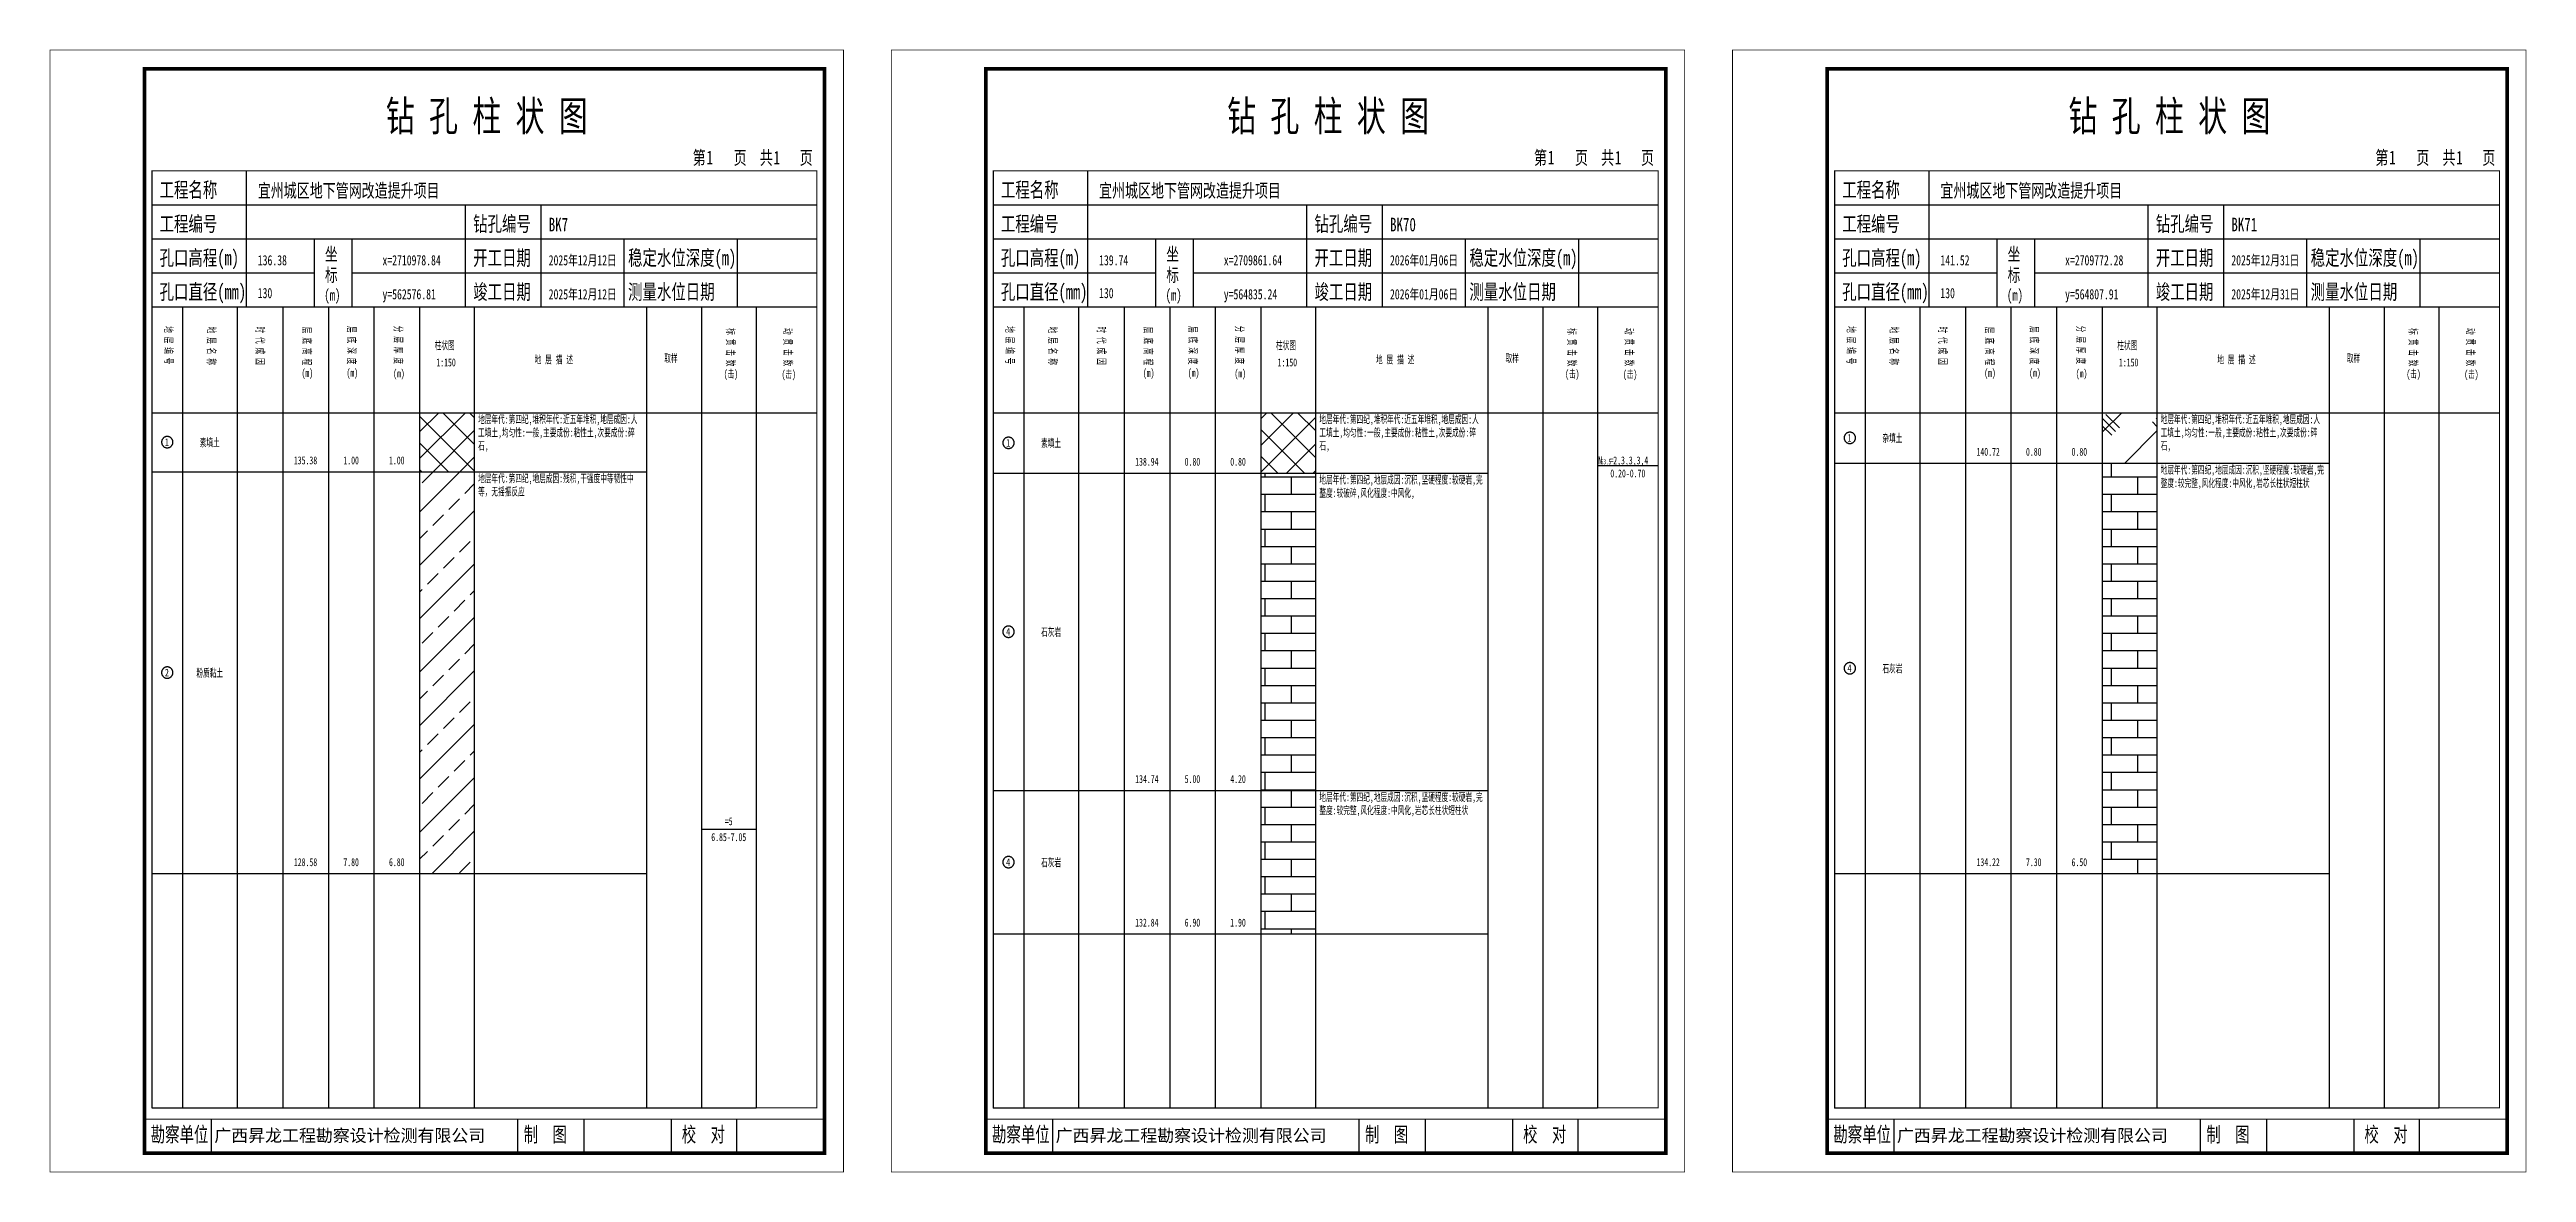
# Model space of a CAD drawing. Header units: millimetres. Extents: x 0 to 2711117, y 0 to 567555.
# Drawn here: x 18928 to 19584, y 0 to 297 of the extents above; entities that cross this region are included whole.
import ezdxf
from ezdxf.enums import TextEntityAlignment as Align

# ---------------------------------------------------------------- set-up
doc = ezdxf.new("R2010")
doc.units = ezdxf.units.MM
doc.layers.add('GICAD_POU_TEXTS', color=7, linetype='Continuous')
doc.layers.add('勘察点图例', color=7, linetype='Continuous')
doc.styles.add('HEAD_FONT', font='simfang.ttf', dxfattribs={"width": 0.6})
doc.styles.add('HEAD_FONT2', font='simfang.ttf', dxfattribs={"width": 0.6})
doc.styles.add('HT', font='simhei.ttf')
doc.styles.add('LZ_FONT', font='simfang.ttf', dxfattribs={"width": 0.7, "height": 8})
doc.styles.add('成果图图块', font='simfang.ttf', dxfattribs={"height": 2.5})
doc.styles.add('成果图表体', font='simfang.ttf', dxfattribs={"width": 0.6, "height": 2.1})
pattern_1 = [(45, (0, 0), (-3.5355339, 3.5355339), []), (135, (0, 0), (-3.5355339, -3.5355339), [])]
pattern_2 = [(0, (0, 0), (0, 4.6), []), (90, (0, 0), (-7, 4.6), [4.6, -4.6])]

# ---------------------------------------------------------------- blocks, each defined once
blk = doc.blocks.new('BK7')
for p, q in [((52, 229), (52, 265)), ((27, 256), (203, 256)), ((110, 229), (110, 256)), ((130, 229), (130, 256)), ((27, 247), (203, 247)), ((70, 229), (70, 247)), ((80, 229), (80, 247)), ((152, 229), (152, 247)), ((182, 229), (182, 247)), ((27, 238), (70, 238)), ((80, 238), (203, 238)), ((27, 229), (35.05, 229)), ((35.05, 229), (35.05, 17)), ((35.05, 229), (49.53, 229)), ((49.53, 229), (49.53, 17)), ((49.53, 229), (61.6, 229)), ((61.6, 229), (61.6, 17)), ((61.6, 229), (73.68, 229)), ((73.68, 229), (73.68, 17)), ((73.68, 229), (85.75, 229)), ((85.75, 229), (85.75, 17)), ((85.75, 229), (97.82, 229)), ((97.82, 229), (97.82, 17)), ((97.82, 229), (112.3, 229)), ((112.3, 229), (112.3, 17)), ((112.3, 229), (157.93, 229)), ((157.93, 229), (157.93, 17)), ((157.93, 229), (172.42, 229)), ((172.42, 229), (172.42, 17)), ((172.42, 229), (186.9, 229)), ((186.9, 229), (186.9, 17)), ((186.9, 229), (203, 229)), ((27, 201), (203, 201)), ((27, 17), (35.05, 17)), ((35.05, 17), (49.53, 17)), ((42.74, 4.95), (42.74, 13.95)), ((42.74, 4.95), (42.74, 13.95)), ((49.53, 17), (61.6, 17)), ((61.6, 17), (73.68, 17)), ((73.68, 17), (85.75, 17)), ((85.75, 17), (97.82, 17)), ((97.82, 17), (112.3, 17)), ((112.3, 17), (157.93, 17)), ((123.83, 4.95), (123.83, 13.95)), ((141.38, 4.95), (141.38, 13.95)), ((157.93, 17), (172.42, 17)), ((164.48, 4.95), (164.48, 13.95)), ((172.42, 17), (186.9, 17)), ((181.84, 4.95), (181.84, 13.95)), ((181.84, 4.95), (181.84, 13.95))]:
    blk.add_line(p, q)
for points, const_width in [([(0, 0), (210, 0), (210, 297), (0, 297)], 0.25), ([(25, 5), (205, 5), (205, 292), (25, 292)], 1), ([(27, 265), (203, 265), (203, 17), (27, 17)], 0.3)]:
    blk.add_lwpolyline(points, close=True, dxfattribs=dict(const_width=const_width))
at = {"const_width": 0.3}
for points in [[(27, 229), (203, 229)], [(25, 14), (205, 14)]]:
    blk.add_lwpolyline(points, dxfattribs=at)
at = {"style": 'LZ_FONT', "width": 0.7}
for s, height, p in [('钻 孔 柱 状 图', 8, (88.9, 275.54)), ('第', 3.6, (170.12, 266.7)), ('1', 3.6, (173.78, 266.75)), ('页', 3.6, (180.96, 266.7)), ('共', 3.6, (187.88, 266.7)), ('1', 3.6, (191.54, 266.7)), ('页', 3.6, (198.44, 266.7)), ('工程名称', 4, (29, 258)), ('宜州城区地下管网改造提升项目', 3.6, (55, 258)), ('工程编号', 4, (29, 249)), ('钻孔编号', 4, (112, 249)), ('BK7', 3.6, (132, 249)), ('孔口高程(m)', 4, (29, 240)), ('136.38', 2.7, (55, 240)), ('坐', 3.5, (72.79, 241.24)), ('x=2710978.84', 2.7, (88, 240)), ('开工日期', 4, (112, 240)), ('2025年12月12日', 2.7, (132, 240)), ('稳定水位深度(m)', 4, (153, 240)), ('标', 3.5, (72.79, 235.7)), ('孔口直径(mm)', 4, (29, 231)), ('130', 2.7, (54.98, 231.31)), ('(m) ', 3, (72.59, 230.65)), ('y=562576.81', 2.7, (88, 231)), ('竣工日期', 4, (112, 231)), ('2025年12月12日', 2.7, (132, 231)), ('测量水位日期', 4, (153, 231)), ('勘察单位', 4, (26.65, 7.95)), ('制  图', 4, (125.4, 7.95)), ('校  对', 4, (167.22, 7.95))]:
    blk.add_text(s, height=height, dxfattribs=at).set_placement(p)
at = {"style": 'HT'}
blk.add_text('广西昇龙工程勘察设计检测有限公司', height=3.2865, dxfattribs=at).set_placement((43.48, 8.02))
at = {"char_height": 2.1, "width": 22.806, "attachment_point": 1, "rotation": 270, "style": 'HEAD_FONT'}
for s, insert in [('地 层 编 号', (32.46, 223.92)), ('地 层 名 称', (43.79, 223.76)), ('时 代 成 因', (56.67, 223.83)), ('层 底 高 程', (69.07, 223.71)), ('层 底 深 度', (80.9, 223.91)), ('分 层 厚 度', (93.26, 224.01)), ('标 贯 击 数', (181.21, 223.37)), ('动 贯 击 数', (196.38, 223.43))]:
    blk.add_mtext(s, dxfattribs=dict(at, insert=insert))
at = {"char_height": 2.1, "attachment_point": 1}
for s, insert, width, style in [('柱状图', (101.82, 219.87), 7.855, 'HEAD_FONT2'), ('地 层 描 述', (128.29, 216.11), 22.0781, 'HEAD_FONT2'), ('取样', (162.58, 216.44), 7.855, 'HEAD_FONT2'), ('(m)', (66.58, 212.56), 4.7944, 'HEAD_FONT'), ('(m)', (78.47, 212.61), 4.7944, 'HEAD_FONT'), ('(m)', (90.81, 212.43), 4.7944, 'HEAD_FONT'), ('1:150', (102.26, 215.36), 6.9223, 'HEAD_FONT2'), ('(击)', (178.33, 212.31), 7.855, 'HEAD_FONT2'), ('(击)', (193.64, 212.22), 7.855, 'HEAD_FONT2')]:
    blk.add_mtext(s, dxfattribs=dict(at, insert=insert, width=width, style=style))
blk = doc.blocks.new('BK7_0')
at = {"color": 7}
blk.add_polyline3d([(-1.5, 0.02, 0), (-1.5, -0.06, 0), (-1.49, -0.13, 0), (-1.48, -0.2, 0), (-1.47, -0.28, 0), (-1.46, -0.35, 0), (-1.44, -0.42, 0), (-1.41, -0.49, 0), (-1.39, -0.56, 0), (-1.36, -0.63, 0), (-1.32, -0.69, 0), (-1.29, -0.76, 0), (-1.25, -0.82, 0), (-1.2, -0.88, 0), (-1.16, -0.94, 0), (-1.11, -0.99, 0), (-1.06, -1.04, 0), (-1.01, -1.1, 0), (-0.95, -1.14, 0), (-0.89, -1.19, 0), (-0.83, -1.23, 0), (-0.77, -1.27, 0), (-0.71, -1.31, 0), (-0.64, -1.34, 0), (-0.57, -1.37, 0), (-0.51, -1.4, 0), (-0.44, -1.42, 0), (-0.36, -1.44, 0), (-0.29, -1.46, 0), (-0.22, -1.47, 0), (-0.15, -1.48, 0), (-0.07, -1.48, 0), (0, -1.48, 0), (0.07, -1.48, 0), (0.15, -1.48, 0), (0.22, -1.47, 0), (0.29, -1.46, 0), (0.36, -1.44, 0), (0.44, -1.42, 0), (0.51, -1.4, 0), (0.57, -1.37, 0), (0.64, -1.34, 0), (0.71, -1.31, 0), (0.77, -1.27, 0), (0.83, -1.23, 0), (0.89, -1.19, 0), (0.95, -1.14, 0), (1.01, -1.1, 0), (1.06, -1.04, 0), (1.11, -0.99, 0), (1.16, -0.94, 0), (1.2, -0.88, 0), (1.25, -0.82, 0), (1.29, -0.76, 0), (1.32, -0.69, 0), (1.36, -0.63, 0), (1.39, -0.56, 0), (1.41, -0.49, 0), (1.44, -0.42, 0), (1.46, -0.35, 0), (1.47, -0.28, 0), (1.48, -0.2, 0), (1.49, -0.13, 0), (1.5, -0.06, 0), (1.5, 0.02, 0), (1.5, 0.09, 0), (1.49, 0.16, 0), (1.48, 0.24, 0), (1.47, 0.31, 0), (1.46, 0.38, 0), (1.44, 0.45, 0), (1.41, 0.52, 0), (1.39, 0.59, 0), (1.36, 0.66, 0), (1.32, 0.72, 0), (1.29, 0.79, 0), (1.25, 0.85, 0), (1.2, 0.91, 0), (1.16, 0.97, 0), (1.11, 1.02, 0), (1.06, 1.08, 0), (1.01, 1.13, 0), (0.95, 1.18, 0), (0.89, 1.22, 0), (0.83, 1.26, 0), (0.77, 1.3, 0), (0.71, 1.34, 0), (0.64, 1.37, 0), (0.57, 1.4, 0), (0.51, 1.43, 0), (0.44, 1.45, 0), (0.36, 1.47, 0), (0.29, 1.49, 0), (0.22, 1.5, 0), (0.15, 1.51, 0), (0.07, 1.51, 0), (0, 1.52, 0), (-0.07, 1.51, 0), (-0.15, 1.51, 0), (-0.22, 1.5, 0), (-0.29, 1.49, 0), (-0.36, 1.47, 0), (-0.44, 1.45, 0), (-0.51, 1.43, 0), (-0.57, 1.4, 0), (-0.64, 1.37, 0), (-0.71, 1.34, 0), (-0.77, 1.3, 0), (-0.83, 1.26, 0), (-0.89, 1.22, 0), (-0.95, 1.18, 0), (-1.01, 1.13, 0), (-1.06, 1.08, 0), (-1.11, 1.02, 0), (-1.16, 0.97, 0), (-1.2, 0.91, 0), (-1.25, 0.85, 0), (-1.29, 0.79, 0), (-1.32, 0.72, 0), (-1.36, 0.66, 0), (-1.39, 0.59, 0), (-1.41, 0.52, 0), (-1.44, 0.45, 0), (-1.46, 0.38, 0), (-1.47, 0.31, 0), (-1.48, 0.24, 0), (-1.49, 0.16, 0), (-1.5, 0.09, 0), (-1.5, 0.02, 0)], dxfattribs=at)
at = {"layer": 'GICAD_POU_TEXTS', "color": 7, "style": '成果图图块', "width": 0.7}
blk.add_text('1', height=2, dxfattribs=at).set_placement((-0.09, -0.99), align=Align.CENTER)
blk = doc.blocks.new('BK7_1')
at = {"color": 7}
blk.add_polyline3d([(-1.5, 0.02, 0), (-1.5, -0.06, 0), (-1.49, -0.13, 0), (-1.48, -0.2, 0), (-1.47, -0.28, 0), (-1.46, -0.35, 0), (-1.44, -0.42, 0), (-1.41, -0.49, 0), (-1.39, -0.56, 0), (-1.36, -0.63, 0), (-1.32, -0.69, 0), (-1.29, -0.76, 0), (-1.25, -0.82, 0), (-1.2, -0.88, 0), (-1.16, -0.94, 0), (-1.11, -0.99, 0), (-1.06, -1.04, 0), (-1.01, -1.1, 0), (-0.95, -1.14, 0), (-0.89, -1.19, 0), (-0.83, -1.23, 0), (-0.77, -1.27, 0), (-0.71, -1.31, 0), (-0.64, -1.34, 0), (-0.57, -1.37, 0), (-0.51, -1.4, 0), (-0.44, -1.42, 0), (-0.36, -1.44, 0), (-0.29, -1.46, 0), (-0.22, -1.47, 0), (-0.15, -1.48, 0), (-0.07, -1.48, 0), (0, -1.48, 0), (0.07, -1.48, 0), (0.15, -1.48, 0), (0.22, -1.47, 0), (0.29, -1.46, 0), (0.36, -1.44, 0), (0.44, -1.42, 0), (0.51, -1.4, 0), (0.57, -1.37, 0), (0.64, -1.34, 0), (0.71, -1.31, 0), (0.77, -1.27, 0), (0.83, -1.23, 0), (0.89, -1.19, 0), (0.95, -1.14, 0), (1.01, -1.1, 0), (1.06, -1.04, 0), (1.11, -0.99, 0), (1.16, -0.94, 0), (1.2, -0.88, 0), (1.25, -0.82, 0), (1.29, -0.76, 0), (1.32, -0.69, 0), (1.36, -0.63, 0), (1.39, -0.56, 0), (1.41, -0.49, 0), (1.44, -0.42, 0), (1.46, -0.35, 0), (1.47, -0.28, 0), (1.48, -0.2, 0), (1.49, -0.13, 0), (1.5, -0.06, 0), (1.5, 0.02, 0), (1.5, 0.09, 0), (1.49, 0.16, 0), (1.48, 0.24, 0), (1.47, 0.31, 0), (1.46, 0.38, 0), (1.44, 0.45, 0), (1.41, 0.52, 0), (1.39, 0.59, 0), (1.36, 0.66, 0), (1.32, 0.72, 0), (1.29, 0.79, 0), (1.25, 0.85, 0), (1.2, 0.91, 0), (1.16, 0.97, 0), (1.11, 1.02, 0), (1.06, 1.08, 0), (1.01, 1.13, 0), (0.95, 1.18, 0), (0.89, 1.22, 0), (0.83, 1.26, 0), (0.77, 1.3, 0), (0.71, 1.34, 0), (0.64, 1.37, 0), (0.57, 1.4, 0), (0.51, 1.43, 0), (0.44, 1.45, 0), (0.36, 1.47, 0), (0.29, 1.49, 0), (0.22, 1.5, 0), (0.15, 1.51, 0), (0.07, 1.51, 0), (0, 1.52, 0), (-0.07, 1.51, 0), (-0.15, 1.51, 0), (-0.22, 1.5, 0), (-0.29, 1.49, 0), (-0.36, 1.47, 0), (-0.44, 1.45, 0), (-0.51, 1.43, 0), (-0.57, 1.4, 0), (-0.64, 1.37, 0), (-0.71, 1.34, 0), (-0.77, 1.3, 0), (-0.83, 1.26, 0), (-0.89, 1.22, 0), (-0.95, 1.18, 0), (-1.01, 1.13, 0), (-1.06, 1.08, 0), (-1.11, 1.02, 0), (-1.16, 0.97, 0), (-1.2, 0.91, 0), (-1.25, 0.85, 0), (-1.29, 0.79, 0), (-1.32, 0.72, 0), (-1.36, 0.66, 0), (-1.39, 0.59, 0), (-1.41, 0.52, 0), (-1.44, 0.45, 0), (-1.46, 0.38, 0), (-1.47, 0.31, 0), (-1.48, 0.24, 0), (-1.49, 0.16, 0), (-1.5, 0.09, 0), (-1.5, 0.02, 0)], dxfattribs=at)
at = {"layer": 'GICAD_POU_TEXTS', "color": 7, "style": '成果图图块', "width": 0.7}
blk.add_text('2', height=2, dxfattribs=at).set_placement((-0.09, -0.99), align=Align.CENTER)
blk = doc.blocks.new('BK70')
for p, q in [((52, 229), (52, 265)), ((27, 256), (203, 256)), ((110, 229), (110, 256)), ((130, 229), (130, 256)), ((27, 247), (203, 247)), ((70, 229), (70, 247)), ((80, 229), (80, 247)), ((152, 229), (152, 247)), ((182, 229), (182, 247)), ((27, 238), (70, 238)), ((80, 238), (203, 238)), ((27, 229), (35.05, 229)), ((35.05, 229), (35.05, 17)), ((35.05, 229), (49.53, 229)), ((49.53, 229), (49.53, 17)), ((49.53, 229), (61.6, 229)), ((61.6, 229), (61.6, 17)), ((61.6, 229), (73.68, 229)), ((73.68, 229), (73.68, 17)), ((73.68, 229), (85.75, 229)), ((85.75, 229), (85.75, 17)), ((85.75, 229), (97.82, 229)), ((97.82, 229), (97.82, 17)), ((97.82, 229), (112.3, 229)), ((112.3, 229), (112.3, 17)), ((112.3, 229), (157.93, 229)), ((157.93, 229), (157.93, 17)), ((157.93, 229), (172.42, 229)), ((172.42, 229), (172.42, 17)), ((172.42, 229), (186.9, 229)), ((186.9, 229), (186.9, 17)), ((186.9, 229), (203, 229)), ((27, 201), (203, 201)), ((27, 17), (35.05, 17)), ((35.05, 17), (49.53, 17)), ((42.74, 4.95), (42.74, 13.95)), ((42.74, 4.95), (42.74, 13.95)), ((49.53, 17), (61.6, 17)), ((61.6, 17), (73.68, 17)), ((73.68, 17), (85.75, 17)), ((85.75, 17), (97.82, 17)), ((97.82, 17), (112.3, 17)), ((112.3, 17), (157.93, 17)), ((123.83, 4.95), (123.83, 13.95)), ((141.38, 4.95), (141.38, 13.95)), ((157.93, 17), (172.42, 17)), ((164.48, 4.95), (164.48, 13.95)), ((172.42, 17), (186.9, 17)), ((181.84, 4.95), (181.84, 13.95)), ((181.84, 4.95), (181.84, 13.95))]:
    blk.add_line(p, q)
for points, const_width in [([(0, 0), (210, 0), (210, 297), (0, 297)], 0.25), ([(25, 5), (205, 5), (205, 292), (25, 292)], 1), ([(27, 265), (203, 265), (203, 17), (27, 17)], 0.3)]:
    blk.add_lwpolyline(points, close=True, dxfattribs=dict(const_width=const_width))
at = {"const_width": 0.3}
for points in [[(27, 229), (203, 229)], [(25, 14), (205, 14)]]:
    blk.add_lwpolyline(points, dxfattribs=at)
at = {"style": 'LZ_FONT', "width": 0.7}
for s, height, p in [('钻 孔 柱 状 图', 8, (88.9, 275.54)), ('第', 3.6, (170.12, 266.7)), ('1', 3.6, (173.78, 266.75)), ('页', 3.6, (180.96, 266.7)), ('共', 3.6, (187.88, 266.7)), ('1', 3.6, (191.54, 266.7)), ('页', 3.6, (198.44, 266.7)), ('工程名称', 4, (29, 258)), ('宜州城区地下管网改造提升项目', 3.6, (55, 258)), ('工程编号', 4, (29, 249)), ('钻孔编号', 4, (112, 249)), ('BK70', 3.6, (132, 249)), ('孔口高程(m)', 4, (29, 240)), ('139.74', 2.7, (55, 240)), ('坐', 3.5, (72.79, 241.24)), ('x=2709861.64', 2.7, (88, 240)), ('开工日期', 4, (112, 240)), ('2026年01月06日', 2.7, (132, 240)), ('稳定水位深度(m)', 4, (153, 240)), ('标', 3.5, (72.79, 235.7)), ('孔口直径(mm)', 4, (29, 231)), ('130', 2.7, (54.98, 231.31)), ('(m) ', 3, (72.59, 230.65)), ('y=564835.24', 2.7, (88, 231)), ('竣工日期', 4, (112, 231)), ('2026年01月06日', 2.7, (132, 231)), ('测量水位日期', 4, (153, 231)), ('勘察单位', 4, (26.65, 7.95)), ('制  图', 4, (125.4, 7.95)), ('校  对', 4, (167.22, 7.95))]:
    blk.add_text(s, height=height, dxfattribs=at).set_placement(p)
at = {"style": 'HT'}
blk.add_text('广西昇龙工程勘察设计检测有限公司', height=3.2865, dxfattribs=at).set_placement((43.48, 8.02))
at = {"char_height": 2.1, "width": 22.806, "attachment_point": 1, "rotation": 270, "style": 'HEAD_FONT'}
for s, insert in [('地 层 编 号', (32.46, 223.92)), ('地 层 名 称', (43.79, 223.76)), ('时 代 成 因', (56.67, 223.83)), ('层 底 高 程', (69.07, 223.71)), ('层 底 深 度', (80.9, 223.91)), ('分 层 厚 度', (93.26, 224.01)), ('标 贯 击 数', (181.21, 223.37)), ('动 贯 击 数', (196.38, 223.43))]:
    blk.add_mtext(s, dxfattribs=dict(at, insert=insert))
at = {"char_height": 2.1, "attachment_point": 1}
for s, insert, width, style in [('柱状图', (101.82, 219.87), 7.855, 'HEAD_FONT2'), ('地 层 描 述', (128.29, 216.11), 22.0781, 'HEAD_FONT2'), ('取样', (162.58, 216.44), 7.855, 'HEAD_FONT2'), ('(m)', (66.58, 212.56), 4.7944, 'HEAD_FONT'), ('(m)', (78.47, 212.61), 4.7944, 'HEAD_FONT'), ('(m)', (90.81, 212.43), 4.7944, 'HEAD_FONT'), ('1:150', (102.26, 215.36), 6.9223, 'HEAD_FONT2'), ('(击)', (178.33, 212.31), 7.855, 'HEAD_FONT2'), ('(击)', (193.64, 212.22), 7.855, 'HEAD_FONT2')]:
    blk.add_mtext(s, dxfattribs=dict(at, insert=insert, width=width, style=style))
blk = doc.blocks.new('BK70_0')
at = {"color": 7}
blk.add_polyline3d([(-1.5, 0.02, 0), (-1.5, -0.06, 0), (-1.49, -0.13, 0), (-1.48, -0.2, 0), (-1.47, -0.28, 0), (-1.46, -0.35, 0), (-1.44, -0.42, 0), (-1.41, -0.49, 0), (-1.39, -0.56, 0), (-1.36, -0.63, 0), (-1.32, -0.69, 0), (-1.29, -0.76, 0), (-1.25, -0.82, 0), (-1.2, -0.88, 0), (-1.16, -0.94, 0), (-1.11, -0.99, 0), (-1.06, -1.04, 0), (-1.01, -1.1, 0), (-0.95, -1.14, 0), (-0.89, -1.19, 0), (-0.83, -1.23, 0), (-0.77, -1.27, 0), (-0.71, -1.31, 0), (-0.64, -1.34, 0), (-0.57, -1.37, 0), (-0.51, -1.4, 0), (-0.44, -1.42, 0), (-0.36, -1.44, 0), (-0.29, -1.46, 0), (-0.22, -1.47, 0), (-0.15, -1.48, 0), (-0.07, -1.48, 0), (0, -1.48, 0), (0.07, -1.48, 0), (0.15, -1.48, 0), (0.22, -1.47, 0), (0.29, -1.46, 0), (0.36, -1.44, 0), (0.44, -1.42, 0), (0.51, -1.4, 0), (0.57, -1.37, 0), (0.64, -1.34, 0), (0.71, -1.31, 0), (0.77, -1.27, 0), (0.83, -1.23, 0), (0.89, -1.19, 0), (0.95, -1.14, 0), (1.01, -1.1, 0), (1.06, -1.04, 0), (1.11, -0.99, 0), (1.16, -0.94, 0), (1.2, -0.88, 0), (1.25, -0.82, 0), (1.29, -0.76, 0), (1.32, -0.69, 0), (1.36, -0.63, 0), (1.39, -0.56, 0), (1.41, -0.49, 0), (1.44, -0.42, 0), (1.46, -0.35, 0), (1.47, -0.28, 0), (1.48, -0.2, 0), (1.49, -0.13, 0), (1.5, -0.06, 0), (1.5, 0.02, 0), (1.5, 0.09, 0), (1.49, 0.16, 0), (1.48, 0.24, 0), (1.47, 0.31, 0), (1.46, 0.38, 0), (1.44, 0.45, 0), (1.41, 0.52, 0), (1.39, 0.59, 0), (1.36, 0.66, 0), (1.32, 0.72, 0), (1.29, 0.79, 0), (1.25, 0.85, 0), (1.2, 0.91, 0), (1.16, 0.97, 0), (1.11, 1.02, 0), (1.06, 1.08, 0), (1.01, 1.13, 0), (0.95, 1.18, 0), (0.89, 1.22, 0), (0.83, 1.26, 0), (0.77, 1.3, 0), (0.71, 1.34, 0), (0.64, 1.37, 0), (0.57, 1.4, 0), (0.51, 1.43, 0), (0.44, 1.45, 0), (0.36, 1.47, 0), (0.29, 1.49, 0), (0.22, 1.5, 0), (0.15, 1.51, 0), (0.07, 1.51, 0), (0, 1.52, 0), (-0.07, 1.51, 0), (-0.15, 1.51, 0), (-0.22, 1.5, 0), (-0.29, 1.49, 0), (-0.36, 1.47, 0), (-0.44, 1.45, 0), (-0.51, 1.43, 0), (-0.57, 1.4, 0), (-0.64, 1.37, 0), (-0.71, 1.34, 0), (-0.77, 1.3, 0), (-0.83, 1.26, 0), (-0.89, 1.22, 0), (-0.95, 1.18, 0), (-1.01, 1.13, 0), (-1.06, 1.08, 0), (-1.11, 1.02, 0), (-1.16, 0.97, 0), (-1.2, 0.91, 0), (-1.25, 0.85, 0), (-1.29, 0.79, 0), (-1.32, 0.72, 0), (-1.36, 0.66, 0), (-1.39, 0.59, 0), (-1.41, 0.52, 0), (-1.44, 0.45, 0), (-1.46, 0.38, 0), (-1.47, 0.31, 0), (-1.48, 0.24, 0), (-1.49, 0.16, 0), (-1.5, 0.09, 0), (-1.5, 0.02, 0)], dxfattribs=at)
at = {"layer": 'GICAD_POU_TEXTS', "color": 7, "style": '成果图图块', "width": 0.7}
blk.add_text('1', height=2, dxfattribs=at).set_placement((-0.09, -0.99), align=Align.CENTER)
blk = doc.blocks.new('BK70_1')
at = {"color": 7}
blk.add_polyline3d([(-1.5, 0.02, 0), (-1.5, -0.06, 0), (-1.49, -0.13, 0), (-1.48, -0.2, 0), (-1.47, -0.28, 0), (-1.46, -0.35, 0), (-1.44, -0.42, 0), (-1.41, -0.49, 0), (-1.39, -0.56, 0), (-1.36, -0.63, 0), (-1.32, -0.69, 0), (-1.29, -0.76, 0), (-1.25, -0.82, 0), (-1.2, -0.88, 0), (-1.16, -0.94, 0), (-1.11, -0.99, 0), (-1.06, -1.04, 0), (-1.01, -1.1, 0), (-0.95, -1.14, 0), (-0.89, -1.19, 0), (-0.83, -1.23, 0), (-0.77, -1.27, 0), (-0.71, -1.31, 0), (-0.64, -1.34, 0), (-0.57, -1.37, 0), (-0.51, -1.4, 0), (-0.44, -1.42, 0), (-0.36, -1.44, 0), (-0.29, -1.46, 0), (-0.22, -1.47, 0), (-0.15, -1.48, 0), (-0.07, -1.48, 0), (0, -1.48, 0), (0.07, -1.48, 0), (0.15, -1.48, 0), (0.22, -1.47, 0), (0.29, -1.46, 0), (0.36, -1.44, 0), (0.44, -1.42, 0), (0.51, -1.4, 0), (0.57, -1.37, 0), (0.64, -1.34, 0), (0.71, -1.31, 0), (0.77, -1.27, 0), (0.83, -1.23, 0), (0.89, -1.19, 0), (0.95, -1.14, 0), (1.01, -1.1, 0), (1.06, -1.04, 0), (1.11, -0.99, 0), (1.16, -0.94, 0), (1.2, -0.88, 0), (1.25, -0.82, 0), (1.29, -0.76, 0), (1.32, -0.69, 0), (1.36, -0.63, 0), (1.39, -0.56, 0), (1.41, -0.49, 0), (1.44, -0.42, 0), (1.46, -0.35, 0), (1.47, -0.28, 0), (1.48, -0.2, 0), (1.49, -0.13, 0), (1.5, -0.06, 0), (1.5, 0.02, 0), (1.5, 0.09, 0), (1.49, 0.16, 0), (1.48, 0.24, 0), (1.47, 0.31, 0), (1.46, 0.38, 0), (1.44, 0.45, 0), (1.41, 0.52, 0), (1.39, 0.59, 0), (1.36, 0.66, 0), (1.32, 0.72, 0), (1.29, 0.79, 0), (1.25, 0.85, 0), (1.2, 0.91, 0), (1.16, 0.97, 0), (1.11, 1.02, 0), (1.06, 1.08, 0), (1.01, 1.13, 0), (0.95, 1.18, 0), (0.89, 1.22, 0), (0.83, 1.26, 0), (0.77, 1.3, 0), (0.71, 1.34, 0), (0.64, 1.37, 0), (0.57, 1.4, 0), (0.51, 1.43, 0), (0.44, 1.45, 0), (0.36, 1.47, 0), (0.29, 1.49, 0), (0.22, 1.5, 0), (0.15, 1.51, 0), (0.07, 1.51, 0), (0, 1.52, 0), (-0.07, 1.51, 0), (-0.15, 1.51, 0), (-0.22, 1.5, 0), (-0.29, 1.49, 0), (-0.36, 1.47, 0), (-0.44, 1.45, 0), (-0.51, 1.43, 0), (-0.57, 1.4, 0), (-0.64, 1.37, 0), (-0.71, 1.34, 0), (-0.77, 1.3, 0), (-0.83, 1.26, 0), (-0.89, 1.22, 0), (-0.95, 1.18, 0), (-1.01, 1.13, 0), (-1.06, 1.08, 0), (-1.11, 1.02, 0), (-1.16, 0.97, 0), (-1.2, 0.91, 0), (-1.25, 0.85, 0), (-1.29, 0.79, 0), (-1.32, 0.72, 0), (-1.36, 0.66, 0), (-1.39, 0.59, 0), (-1.41, 0.52, 0), (-1.44, 0.45, 0), (-1.46, 0.38, 0), (-1.47, 0.31, 0), (-1.48, 0.24, 0), (-1.49, 0.16, 0), (-1.5, 0.09, 0), (-1.5, 0.02, 0)], dxfattribs=at)
at = {"layer": 'GICAD_POU_TEXTS', "color": 7, "style": '成果图图块', "width": 0.7}
blk.add_text('4', height=2, dxfattribs=at).set_placement((-0.09, -0.99), align=Align.CENTER)
blk = doc.blocks.new('BK70_2')
at = {"color": 7}
blk.add_polyline3d([(-1.5, 0.02, 0), (-1.5, -0.06, 0), (-1.49, -0.13, 0), (-1.48, -0.2, 0), (-1.47, -0.28, 0), (-1.46, -0.35, 0), (-1.44, -0.42, 0), (-1.41, -0.49, 0), (-1.39, -0.56, 0), (-1.36, -0.63, 0), (-1.32, -0.69, 0), (-1.29, -0.76, 0), (-1.25, -0.82, 0), (-1.2, -0.88, 0), (-1.16, -0.94, 0), (-1.11, -0.99, 0), (-1.06, -1.04, 0), (-1.01, -1.1, 0), (-0.95, -1.14, 0), (-0.89, -1.19, 0), (-0.83, -1.23, 0), (-0.77, -1.27, 0), (-0.71, -1.31, 0), (-0.64, -1.34, 0), (-0.57, -1.37, 0), (-0.51, -1.4, 0), (-0.44, -1.42, 0), (-0.36, -1.44, 0), (-0.29, -1.46, 0), (-0.22, -1.47, 0), (-0.15, -1.48, 0), (-0.07, -1.48, 0), (0, -1.48, 0), (0.07, -1.48, 0), (0.15, -1.48, 0), (0.22, -1.47, 0), (0.29, -1.46, 0), (0.36, -1.44, 0), (0.44, -1.42, 0), (0.51, -1.4, 0), (0.57, -1.37, 0), (0.64, -1.34, 0), (0.71, -1.31, 0), (0.77, -1.27, 0), (0.83, -1.23, 0), (0.89, -1.19, 0), (0.95, -1.14, 0), (1.01, -1.1, 0), (1.06, -1.04, 0), (1.11, -0.99, 0), (1.16, -0.94, 0), (1.2, -0.88, 0), (1.25, -0.82, 0), (1.29, -0.76, 0), (1.32, -0.69, 0), (1.36, -0.63, 0), (1.39, -0.56, 0), (1.41, -0.49, 0), (1.44, -0.42, 0), (1.46, -0.35, 0), (1.47, -0.28, 0), (1.48, -0.2, 0), (1.49, -0.13, 0), (1.5, -0.06, 0), (1.5, 0.02, 0), (1.5, 0.09, 0), (1.49, 0.16, 0), (1.48, 0.24, 0), (1.47, 0.31, 0), (1.46, 0.38, 0), (1.44, 0.45, 0), (1.41, 0.52, 0), (1.39, 0.59, 0), (1.36, 0.66, 0), (1.32, 0.72, 0), (1.29, 0.79, 0), (1.25, 0.85, 0), (1.2, 0.91, 0), (1.16, 0.97, 0), (1.11, 1.02, 0), (1.06, 1.08, 0), (1.01, 1.13, 0), (0.95, 1.18, 0), (0.89, 1.22, 0), (0.83, 1.26, 0), (0.77, 1.3, 0), (0.71, 1.34, 0), (0.64, 1.37, 0), (0.57, 1.4, 0), (0.51, 1.43, 0), (0.44, 1.45, 0), (0.36, 1.47, 0), (0.29, 1.49, 0), (0.22, 1.5, 0), (0.15, 1.51, 0), (0.07, 1.51, 0), (0, 1.52, 0), (-0.07, 1.51, 0), (-0.15, 1.51, 0), (-0.22, 1.5, 0), (-0.29, 1.49, 0), (-0.36, 1.47, 0), (-0.44, 1.45, 0), (-0.51, 1.43, 0), (-0.57, 1.4, 0), (-0.64, 1.37, 0), (-0.71, 1.34, 0), (-0.77, 1.3, 0), (-0.83, 1.26, 0), (-0.89, 1.22, 0), (-0.95, 1.18, 0), (-1.01, 1.13, 0), (-1.06, 1.08, 0), (-1.11, 1.02, 0), (-1.16, 0.97, 0), (-1.2, 0.91, 0), (-1.25, 0.85, 0), (-1.29, 0.79, 0), (-1.32, 0.72, 0), (-1.36, 0.66, 0), (-1.39, 0.59, 0), (-1.41, 0.52, 0), (-1.44, 0.45, 0), (-1.46, 0.38, 0), (-1.47, 0.31, 0), (-1.48, 0.24, 0), (-1.49, 0.16, 0), (-1.5, 0.09, 0), (-1.5, 0.02, 0)], dxfattribs=at)
at = {"layer": 'GICAD_POU_TEXTS', "color": 7, "style": '成果图图块', "width": 0.7}
blk.add_text('4', height=2, dxfattribs=at).set_placement((-0.09, -0.99), align=Align.CENTER)
blk = doc.blocks.new('BK71')
for p, q in [((52, 229), (52, 265)), ((27, 256), (203, 256)), ((110, 229), (110, 256)), ((130, 229), (130, 256)), ((27, 247), (203, 247)), ((70, 229), (70, 247)), ((80, 229), (80, 247)), ((152, 229), (152, 247)), ((182, 229), (182, 247)), ((27, 238), (70, 238)), ((80, 238), (203, 238)), ((27, 229), (35.05, 229)), ((35.05, 229), (35.05, 17)), ((35.05, 229), (49.53, 229)), ((49.53, 229), (49.53, 17)), ((49.53, 229), (61.6, 229)), ((61.6, 229), (61.6, 17)), ((61.6, 229), (73.68, 229)), ((73.68, 229), (73.68, 17)), ((73.68, 229), (85.75, 229)), ((85.75, 229), (85.75, 17)), ((85.75, 229), (97.82, 229)), ((97.82, 229), (97.82, 17)), ((97.82, 229), (112.3, 229)), ((112.3, 229), (112.3, 17)), ((112.3, 229), (157.93, 229)), ((157.93, 229), (157.93, 17)), ((157.93, 229), (172.42, 229)), ((172.42, 229), (172.42, 17)), ((172.42, 229), (186.9, 229)), ((186.9, 229), (186.9, 17)), ((186.9, 229), (203, 229)), ((27, 201), (203, 201)), ((27, 17), (35.05, 17)), ((35.05, 17), (49.53, 17)), ((42.74, 4.95), (42.74, 13.95)), ((42.74, 4.95), (42.74, 13.95)), ((49.53, 17), (61.6, 17)), ((61.6, 17), (73.68, 17)), ((73.68, 17), (85.75, 17)), ((85.75, 17), (97.82, 17)), ((97.82, 17), (112.3, 17)), ((112.3, 17), (157.93, 17)), ((123.83, 4.95), (123.83, 13.95)), ((141.38, 4.95), (141.38, 13.95)), ((157.93, 17), (172.42, 17)), ((164.48, 4.95), (164.48, 13.95)), ((172.42, 17), (186.9, 17)), ((181.84, 4.95), (181.84, 13.95)), ((181.84, 4.95), (181.84, 13.95))]:
    blk.add_line(p, q)
for points, const_width in [([(0, 0), (210, 0), (210, 297), (0, 297)], 0.25), ([(25, 5), (205, 5), (205, 292), (25, 292)], 1), ([(27, 265), (203, 265), (203, 17), (27, 17)], 0.3)]:
    blk.add_lwpolyline(points, close=True, dxfattribs=dict(const_width=const_width))
at = {"const_width": 0.3}
for points in [[(27, 229), (203, 229)], [(25, 14), (205, 14)]]:
    blk.add_lwpolyline(points, dxfattribs=at)
at = {"style": 'LZ_FONT', "width": 0.7}
for s, height, p in [('钻 孔 柱 状 图', 8, (88.9, 275.54)), ('第', 3.6, (170.12, 266.7)), ('1', 3.6, (173.78, 266.75)), ('页', 3.6, (180.96, 266.7)), ('共', 3.6, (187.88, 266.7)), ('1', 3.6, (191.54, 266.7)), ('页', 3.6, (198.44, 266.7)), ('工程名称', 4, (29, 258)), ('宜州城区地下管网改造提升项目', 3.6, (55, 258)), ('工程编号', 4, (29, 249)), ('钻孔编号', 4, (112, 249)), ('BK71', 3.6, (132, 249)), ('孔口高程(m)', 4, (29, 240)), ('141.52', 2.7, (55, 240)), ('坐', 3.5, (72.79, 241.24)), ('x=2709772.28', 2.7, (88, 240)), ('开工日期', 4, (112, 240)), ('2025年12月31日', 2.7, (132, 240)), ('稳定水位深度(m)', 4, (153, 240)), ('标', 3.5, (72.79, 235.7)), ('孔口直径(mm)', 4, (29, 231)), ('130', 2.7, (54.98, 231.31)), ('(m) ', 3, (72.59, 230.65)), ('y=564807.91', 2.7, (88, 231)), ('竣工日期', 4, (112, 231)), ('2025年12月31日', 2.7, (132, 231)), ('测量水位日期', 4, (153, 231)), ('勘察单位', 4, (26.65, 7.95)), ('制  图', 4, (125.4, 7.95)), ('校  对', 4, (167.22, 7.95))]:
    blk.add_text(s, height=height, dxfattribs=at).set_placement(p)
at = {"style": 'HT'}
blk.add_text('广西昇龙工程勘察设计检测有限公司', height=3.2865, dxfattribs=at).set_placement((43.48, 8.02))
at = {"char_height": 2.1, "width": 22.806, "attachment_point": 1, "rotation": 270, "style": 'HEAD_FONT'}
for s, insert in [('地 层 编 号', (32.46, 223.92)), ('地 层 名 称', (43.79, 223.76)), ('时 代 成 因', (56.67, 223.83)), ('层 底 高 程', (69.07, 223.71)), ('层 底 深 度', (80.9, 223.91)), ('分 层 厚 度', (93.26, 224.01)), ('标 贯 击 数', (181.21, 223.37)), ('动 贯 击 数', (196.38, 223.43))]:
    blk.add_mtext(s, dxfattribs=dict(at, insert=insert))
at = {"char_height": 2.1, "attachment_point": 1}
for s, insert, width, style in [('柱状图', (101.82, 219.87), 7.855, 'HEAD_FONT2'), ('地 层 描 述', (128.29, 216.11), 22.0781, 'HEAD_FONT2'), ('取样', (162.58, 216.44), 7.855, 'HEAD_FONT2'), ('(m)', (66.58, 212.56), 4.7944, 'HEAD_FONT'), ('(m)', (78.47, 212.61), 4.7944, 'HEAD_FONT'), ('(m)', (90.81, 212.43), 4.7944, 'HEAD_FONT'), ('1:150', (102.26, 215.36), 6.9223, 'HEAD_FONT2'), ('(击)', (178.33, 212.31), 7.855, 'HEAD_FONT2'), ('(击)', (193.64, 212.22), 7.855, 'HEAD_FONT2')]:
    blk.add_mtext(s, dxfattribs=dict(at, insert=insert, width=width, style=style))
blk = doc.blocks.new('BK71_0')
at = {"color": 7}
blk.add_polyline3d([(-1.5, 0.02, 0), (-1.5, -0.06, 0), (-1.49, -0.13, 0), (-1.48, -0.2, 0), (-1.47, -0.28, 0), (-1.46, -0.35, 0), (-1.44, -0.42, 0), (-1.41, -0.49, 0), (-1.39, -0.56, 0), (-1.36, -0.63, 0), (-1.32, -0.69, 0), (-1.29, -0.76, 0), (-1.25, -0.82, 0), (-1.2, -0.88, 0), (-1.16, -0.94, 0), (-1.11, -0.99, 0), (-1.06, -1.04, 0), (-1.01, -1.1, 0), (-0.95, -1.14, 0), (-0.89, -1.19, 0), (-0.83, -1.23, 0), (-0.77, -1.27, 0), (-0.71, -1.31, 0), (-0.64, -1.34, 0), (-0.57, -1.37, 0), (-0.51, -1.4, 0), (-0.44, -1.42, 0), (-0.36, -1.44, 0), (-0.29, -1.46, 0), (-0.22, -1.47, 0), (-0.15, -1.48, 0), (-0.07, -1.48, 0), (0, -1.48, 0), (0.07, -1.48, 0), (0.15, -1.48, 0), (0.22, -1.47, 0), (0.29, -1.46, 0), (0.36, -1.44, 0), (0.44, -1.42, 0), (0.51, -1.4, 0), (0.57, -1.37, 0), (0.64, -1.34, 0), (0.71, -1.31, 0), (0.77, -1.27, 0), (0.83, -1.23, 0), (0.89, -1.19, 0), (0.95, -1.14, 0), (1.01, -1.1, 0), (1.06, -1.04, 0), (1.11, -0.99, 0), (1.16, -0.94, 0), (1.2, -0.88, 0), (1.25, -0.82, 0), (1.29, -0.76, 0), (1.32, -0.69, 0), (1.36, -0.63, 0), (1.39, -0.56, 0), (1.41, -0.49, 0), (1.44, -0.42, 0), (1.46, -0.35, 0), (1.47, -0.28, 0), (1.48, -0.2, 0), (1.49, -0.13, 0), (1.5, -0.06, 0), (1.5, 0.02, 0), (1.5, 0.09, 0), (1.49, 0.16, 0), (1.48, 0.24, 0), (1.47, 0.31, 0), (1.46, 0.38, 0), (1.44, 0.45, 0), (1.41, 0.52, 0), (1.39, 0.59, 0), (1.36, 0.66, 0), (1.32, 0.72, 0), (1.29, 0.79, 0), (1.25, 0.85, 0), (1.2, 0.91, 0), (1.16, 0.97, 0), (1.11, 1.02, 0), (1.06, 1.08, 0), (1.01, 1.13, 0), (0.95, 1.18, 0), (0.89, 1.22, 0), (0.83, 1.26, 0), (0.77, 1.3, 0), (0.71, 1.34, 0), (0.64, 1.37, 0), (0.57, 1.4, 0), (0.51, 1.43, 0), (0.44, 1.45, 0), (0.36, 1.47, 0), (0.29, 1.49, 0), (0.22, 1.5, 0), (0.15, 1.51, 0), (0.07, 1.51, 0), (0, 1.52, 0), (-0.07, 1.51, 0), (-0.15, 1.51, 0), (-0.22, 1.5, 0), (-0.29, 1.49, 0), (-0.36, 1.47, 0), (-0.44, 1.45, 0), (-0.51, 1.43, 0), (-0.57, 1.4, 0), (-0.64, 1.37, 0), (-0.71, 1.34, 0), (-0.77, 1.3, 0), (-0.83, 1.26, 0), (-0.89, 1.22, 0), (-0.95, 1.18, 0), (-1.01, 1.13, 0), (-1.06, 1.08, 0), (-1.11, 1.02, 0), (-1.16, 0.97, 0), (-1.2, 0.91, 0), (-1.25, 0.85, 0), (-1.29, 0.79, 0), (-1.32, 0.72, 0), (-1.36, 0.66, 0), (-1.39, 0.59, 0), (-1.41, 0.52, 0), (-1.44, 0.45, 0), (-1.46, 0.38, 0), (-1.47, 0.31, 0), (-1.48, 0.24, 0), (-1.49, 0.16, 0), (-1.5, 0.09, 0), (-1.5, 0.02, 0)], dxfattribs=at)
at = {"layer": 'GICAD_POU_TEXTS', "color": 7, "style": '成果图图块', "width": 0.7}
blk.add_text('1', height=2, dxfattribs=at).set_placement((-0.09, -0.99), align=Align.CENTER)
blk = doc.blocks.new('BK71_1')
at = {"color": 7}
blk.add_polyline3d([(-1.5, 0.02, 0), (-1.5, -0.06, 0), (-1.49, -0.13, 0), (-1.48, -0.2, 0), (-1.47, -0.28, 0), (-1.46, -0.35, 0), (-1.44, -0.42, 0), (-1.41, -0.49, 0), (-1.39, -0.56, 0), (-1.36, -0.63, 0), (-1.32, -0.69, 0), (-1.29, -0.76, 0), (-1.25, -0.82, 0), (-1.2, -0.88, 0), (-1.16, -0.94, 0), (-1.11, -0.99, 0), (-1.06, -1.04, 0), (-1.01, -1.1, 0), (-0.95, -1.14, 0), (-0.89, -1.19, 0), (-0.83, -1.23, 0), (-0.77, -1.27, 0), (-0.71, -1.31, 0), (-0.64, -1.34, 0), (-0.57, -1.37, 0), (-0.51, -1.4, 0), (-0.44, -1.42, 0), (-0.36, -1.44, 0), (-0.29, -1.46, 0), (-0.22, -1.47, 0), (-0.15, -1.48, 0), (-0.07, -1.48, 0), (0, -1.48, 0), (0.07, -1.48, 0), (0.15, -1.48, 0), (0.22, -1.47, 0), (0.29, -1.46, 0), (0.36, -1.44, 0), (0.44, -1.42, 0), (0.51, -1.4, 0), (0.57, -1.37, 0), (0.64, -1.34, 0), (0.71, -1.31, 0), (0.77, -1.27, 0), (0.83, -1.23, 0), (0.89, -1.19, 0), (0.95, -1.14, 0), (1.01, -1.1, 0), (1.06, -1.04, 0), (1.11, -0.99, 0), (1.16, -0.94, 0), (1.2, -0.88, 0), (1.25, -0.82, 0), (1.29, -0.76, 0), (1.32, -0.69, 0), (1.36, -0.63, 0), (1.39, -0.56, 0), (1.41, -0.49, 0), (1.44, -0.42, 0), (1.46, -0.35, 0), (1.47, -0.28, 0), (1.48, -0.2, 0), (1.49, -0.13, 0), (1.5, -0.06, 0), (1.5, 0.02, 0), (1.5, 0.09, 0), (1.49, 0.16, 0), (1.48, 0.24, 0), (1.47, 0.31, 0), (1.46, 0.38, 0), (1.44, 0.45, 0), (1.41, 0.52, 0), (1.39, 0.59, 0), (1.36, 0.66, 0), (1.32, 0.72, 0), (1.29, 0.79, 0), (1.25, 0.85, 0), (1.2, 0.91, 0), (1.16, 0.97, 0), (1.11, 1.02, 0), (1.06, 1.08, 0), (1.01, 1.13, 0), (0.95, 1.18, 0), (0.89, 1.22, 0), (0.83, 1.26, 0), (0.77, 1.3, 0), (0.71, 1.34, 0), (0.64, 1.37, 0), (0.57, 1.4, 0), (0.51, 1.43, 0), (0.44, 1.45, 0), (0.36, 1.47, 0), (0.29, 1.49, 0), (0.22, 1.5, 0), (0.15, 1.51, 0), (0.07, 1.51, 0), (0, 1.52, 0), (-0.07, 1.51, 0), (-0.15, 1.51, 0), (-0.22, 1.5, 0), (-0.29, 1.49, 0), (-0.36, 1.47, 0), (-0.44, 1.45, 0), (-0.51, 1.43, 0), (-0.57, 1.4, 0), (-0.64, 1.37, 0), (-0.71, 1.34, 0), (-0.77, 1.3, 0), (-0.83, 1.26, 0), (-0.89, 1.22, 0), (-0.95, 1.18, 0), (-1.01, 1.13, 0), (-1.06, 1.08, 0), (-1.11, 1.02, 0), (-1.16, 0.97, 0), (-1.2, 0.91, 0), (-1.25, 0.85, 0), (-1.29, 0.79, 0), (-1.32, 0.72, 0), (-1.36, 0.66, 0), (-1.39, 0.59, 0), (-1.41, 0.52, 0), (-1.44, 0.45, 0), (-1.46, 0.38, 0), (-1.47, 0.31, 0), (-1.48, 0.24, 0), (-1.49, 0.16, 0), (-1.5, 0.09, 0), (-1.5, 0.02, 0)], dxfattribs=at)
at = {"layer": 'GICAD_POU_TEXTS', "color": 7, "style": '成果图图块', "width": 0.7}
blk.add_text('4', height=2, dxfattribs=at).set_placement((-0.09, -0.99), align=Align.CENTER)

msp = doc.modelspace()

# ---------------------------------------------------------------- hatches: boundary and pattern name
at = {"layer": '勘察点图例'}
h = msp.add_hatch(dxfattribs=at)
h.set_pattern_fill('GKSTT', color=256, scale=0.5, style=0, pattern_type=2)
h.set_pattern_definition(pattern_1)
h.paths.add_polyline_path([(19026.17, 185.36), (19040.66, 185.36), (19040.66, 201), (19026.17, 201)])
h = msp.add_hatch(dxfattribs=at)
h.set_pattern_fill('GKSTT', color=256, scale=0.5, style=0, pattern_type=2)
h.set_pattern_definition(pattern_1)
h.paths.add_polyline_path([(19248.86, 185), (19263.34, 185), (19263.34, 201), (19248.86, 201)])
h = msp.add_hatch(dxfattribs=at)
h.set_pattern_fill('GKZTT', color=256, scale=0.5, style=0, pattern_type=2)
h.set_pattern_definition([(45, (0, 0), (-7.071068, 7.071068), []), (135, (2.5, -1), (-14.142136, -14.142136), [5, -15]), (135, (1.5, -2), (-14.142136, -14.142136), [5, -15]), (135, (0.5, -3), (-14.142136, -14.142136), [5, -15]), (135, (16.5, -1), (-14.142136, -14.142136), [5, -15]), (135, (15.5, -2), (-14.142136, -14.142136), [5, -15]), (135, (14.5, -3), (-14.142136, -14.142136), [5, -15])])
h.paths.add_polyline_path([(19471.54, 187.63), (19486.03, 187.63), (19486.03, 201), (19471.54, 201)])
h = msp.add_hatch(dxfattribs=at)
h.set_pattern_fill('GKFZNT', color=256, scale=0.5, style=0, pattern_type=2)
h.set_pattern_definition([(45, (0, 0), (-7.071068, 7.071068), []), (45, (7.071, 0), (-7.071068, 7.071068), [4, -2])])
h.paths.add_polyline_path([(19026.17, 79), (19040.66, 79), (19040.66, 185.36), (19026.17, 185.36)])
h = msp.add_hatch(dxfattribs=at)
h.set_pattern_fill('GKSHY', color=256, scale=0.5, style=0, pattern_type=2)
h.set_pattern_definition(pattern_2)
h.paths.add_polyline_path([(19248.86, 101), (19263.34, 101), (19263.34, 185), (19248.86, 185)])
h = msp.add_hatch(dxfattribs=at)
h.set_pattern_fill('GKSHY', color=256, scale=0.5, style=0, pattern_type=2)
h.set_pattern_definition(pattern_2)
h.paths.add_polyline_path([(19471.54, 79), (19486.03, 79), (19486.03, 187.63), (19471.54, 187.63)])
h = msp.add_hatch(dxfattribs=at)
h.set_pattern_fill('GKSHY', color=256, scale=0.5, style=0, pattern_type=2)
h.set_pattern_definition(pattern_2)
h.paths.add_polyline_path([(19248.86, 63), (19263.34, 63), (19263.34, 101), (19248.86, 101)])

# ---------------------------------------------------------------- linework, layer by layer
for p, q in [((18955.35, 185.36), (19040.66, 185.36)), ((19040.66, 185.36), (19086.29, 185.36)), ((19178.04, 185), (19263.34, 185)), ((19263.34, 185), (19308.97, 185)), ((19337.94, 187), (19354.04, 187)), ((19400.73, 187.63), (19486.03, 187.63)), ((19486.03, 187.63), (19531.66, 187.63)), ((19178.04, 101), (19263.34, 101)), ((19263.34, 101), (19308.97, 101)), ((19100.77, 90.73), (19115.26, 90.73)), ((18955.35, 79), (19040.66, 79)), ((19040.66, 79), (19086.29, 79)), ((19400.73, 79), (19486.03, 79)), ((19486.03, 79), (19531.66, 79)), ((19178.04, 63), (19263.34, 63)), ((19263.34, 63), (19308.97, 63))]:
    msp.add_line(p, q, dxfattribs=at)

# ---------------------------------------------------------------- block references
for name, p in [('BK7', (18928.35, 0)), ('BK70', (19151.04, 0)), ('BK71', (19373.73, 0)), ('BK7_0', (18959.38, 193.18)), ('BK70_0', (19182.06, 193)), ('BK71_0', (19404.75, 194.32)), ('BK70_1', (19182.06, 143)), ('BK7_1', (18959.38, 132.18)), ('BK71_1', (19404.75, 133.32)), ('BK70_2', (19182.06, 82))]:
    msp.add_blockref(name, p, dxfattribs=at)

# ---------------------------------------------------------------- texts
at = {"layer": '勘察点图例', "style": '成果图表体', "width": 0.6}
for s, p in [('素填土', (18970.64, 193.18)), ('素填土', (19193.33, 193)), ('杂填土', (19416.02, 194.32)), ('140.72', (19441.37, 190.63)), ('0.80', (19453.44, 190.63)), ('0.80', (19465.51, 190.63)), ('135.38', (18995.99, 188.36)), ('1.00', (19008.06, 188.36)), ('1.00', (19020.14, 188.36)), ('138.94', (19218.68, 188)), ('0.80', (19230.75, 188)), ('0.80', (19242.82, 188)), ('0.20-0.70', (19345.99, 184.9)), ('石灰岩', (19193.33, 143)), ('粉质黏土', (18970.64, 132.18)), ('石灰岩', (19416.02, 133.32)), ('134.74', (19218.68, 104)), ('5.00', (19230.75, 104)), ('4.20', (19242.82, 104)), ('=5', (19108.01, 92.83)), ('6.85-7.05', (19108.01, 88.63)), ('128.58', (18995.99, 82)), ('7.80', (19008.06, 82)), ('6.80', (19020.14, 82)), ('石灰岩', (19193.33, 82)), ('134.22', (19441.37, 82)), ('7.30', (19453.44, 82)), ('6.50', (19465.51, 82)), ('132.84', (19218.68, 66)), ('6.90', (19230.75, 66)), ('1.90', (19242.82, 66))]:
    msp.add_text(s, height=2.1, dxfattribs=at).set_placement(p, align=Align.MIDDLE)
for s, height, p in [('N', 2.1, (19338.14, 187.32)), ('63.5', 1.4, (19338.84, 187.32)), ('=', 2.1, (19341.14, 187.32))]:
    msp.add_text(s, height=height, dxfattribs=at).set_placement(p)
at = {"layer": '勘察点图例', "char_height": 2.1, "attachment_point": 1, "style": '成果图表体'}
for s, insert, width in [('地层年代:第四纪,堆积年代:近五年堆积,地层成因:人工填土,均匀性:一般,主要成份:粘性土,次要成份:碎石,', (19041.66, 200.3), 43.6296), ('地层年代:第四纪,堆积年代:近五年堆积,地层成因:人工填土,均匀性:一般,主要成份:粘性土,次要成份:碎石,', (19264.34, 200.3), 43.6296), ('地层年代:第四纪,堆积年代:近五年堆积,地层成因:人工填土,均匀性:一般,主要成份:粘性土,次要成份:碎石,', (19487.03, 200.3), 43.6296), ('地层年代:第四纪,地层成因:残积,干强度中等韧性中等，无摇振反应', (19041.66, 184.66), 43.6296), ('地层年代:第四纪,地层成因:沉积,坚硬程度:较硬岩,完整度:较破碎,风化程度:中风化,', (19264.34, 184.3), 43.6296), ('2,3,3,3,4', (19342.14, 189.42), 4), ('地层年代:第四纪,地层成因:沉积,坚硬程度:较硬岩,完整度:较完整,风化程度:中风化,岩芯长柱状短柱状', (19487.03, 186.93), 43.6296), ('地层年代:第四纪,地层成因:沉积,坚硬程度:较硬岩,完整度:较完整,风化程度:中风化,岩芯长柱状短柱状', (19264.34, 100.3), 43.6296)]:
    msp.add_mtext(s, dxfattribs=dict(at, insert=insert, width=width))

doc.saveas('drawing.dxf')
